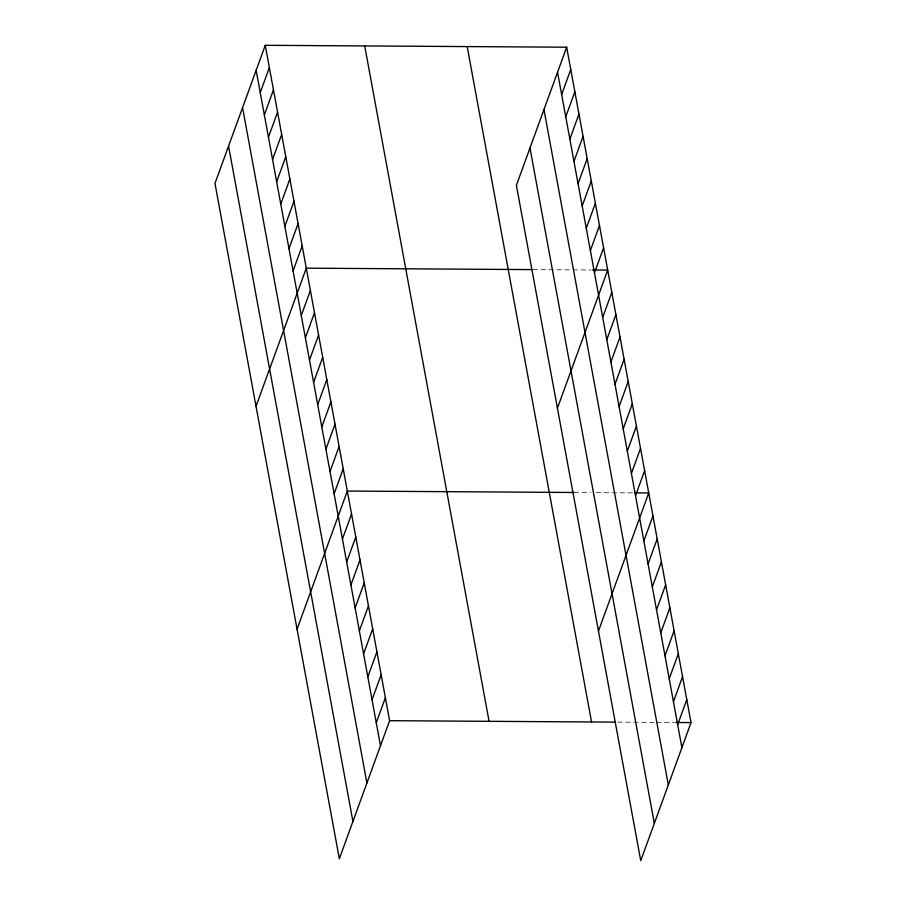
<?xml version="1.0" encoding="UTF-8"?>
<svg xmlns="http://www.w3.org/2000/svg" width="906" height="906" viewBox="0 0 906 906"><rect width="100%" height="100%" fill="white"/><g stroke="black" fill="none" stroke-linecap="round" stroke-linejoin="round"><path stroke-width="0.68" stroke-dasharray="4.53 3.4" d="M533.102 269.614L571.777 269.863M573.158 269.875L591.12 269.988M574.132 492.49L590.712 492.604M596.239 492.638L633.532 492.875M617.801 722.139L655.095 722.376M656.476 722.376L674.438 722.49"/><path stroke-width="1.36" d="M265.254 45.3L214.982 183.397L339.342 858.786L389.603 720.689L265.254 45.3L566.658 47.214L691.018 722.603L640.746 860.7L516.397 185.311L566.658 47.214M260.249 92.616L269.354 67.588M264.348 114.903L273.453 89.875M268.448 137.191L277.564 112.163M272.559 159.479L281.664 134.45M276.658 181.766L285.775 156.738M280.758 204.054L289.875 179.026M284.869 226.341L293.974 201.313M288.969 248.629L298.085 223.601M293.068 270.917L302.185 245.888M256.024 406.273L306.285 268.176L531.72 269.603M301.279 315.503L310.396 290.464M305.39 337.791L314.495 312.751M309.49 360.078L318.595 335.039M313.589 382.366L322.706 357.326M317.7 404.654L326.806 379.614M321.8 426.941L330.916 401.902M325.9 449.229L335.016 424.189M330.01 471.516L339.116 446.477M334.11 493.804L343.227 468.764M297.066 629.16L347.326 491.052L574.132 492.49M342.445 539.047L351.551 514.019M346.67 562.014L355.786 536.986M350.905 584.982L360.01 559.942M355.129 607.937L364.235 582.909M359.354 630.904L368.47 605.876M561.652 94.53L570.757 69.502M363.589 653.872L372.694 628.832M565.752 116.817L574.868 91.789M367.813 676.827L376.919 651.799M569.851 139.105L578.968 114.077M372.038 699.794L381.154 674.766M573.962 161.393L583.068 136.364M376.273 722.762L385.378 697.722M578.062 183.68L587.179 158.652M582.173 205.968L591.278 180.94M586.273 228.255L595.378 203.227M590.372 250.543L599.489 225.515M594.483 272.831L603.589 247.802M557.428 408.187L607.7 270.09L592.501 269.988M602.683 317.406L611.799 292.378M606.793 339.693L615.899 314.665M610.893 361.981L620.01 336.953M615.004 384.269L624.109 359.24M619.104 406.556L628.209 381.528M623.203 428.844L632.32 403.816M627.314 451.131L636.42 426.103M631.414 473.419L640.519 448.391M635.514 495.707L644.63 470.678M598.47 631.063L648.73 492.966L634.913 492.875M643.849 540.961L652.966 515.933M648.073 563.928L657.19 538.889M652.309 586.884L661.414 561.856M656.533 609.851L665.65 584.823M660.757 632.818L669.874 607.779M664.993 655.774L674.098 630.746M669.217 678.741L678.334 653.713M673.452 701.708L682.558 676.669M677.677 724.664L686.782 699.636M389.603 720.689L615.038 722.116M675.819 722.501L691.018 722.603M557.541 72.242L681.901 747.631M543.962 109.558L668.322 784.947M529.976 147.995L654.336 823.384M467.19 46.58L591.55 721.969M364.71 45.934L489.07 721.323M256.138 70.328L380.497 745.717M242.559 107.644L366.919 783.033M228.572 146.093L352.921 821.482"/></g></svg>
